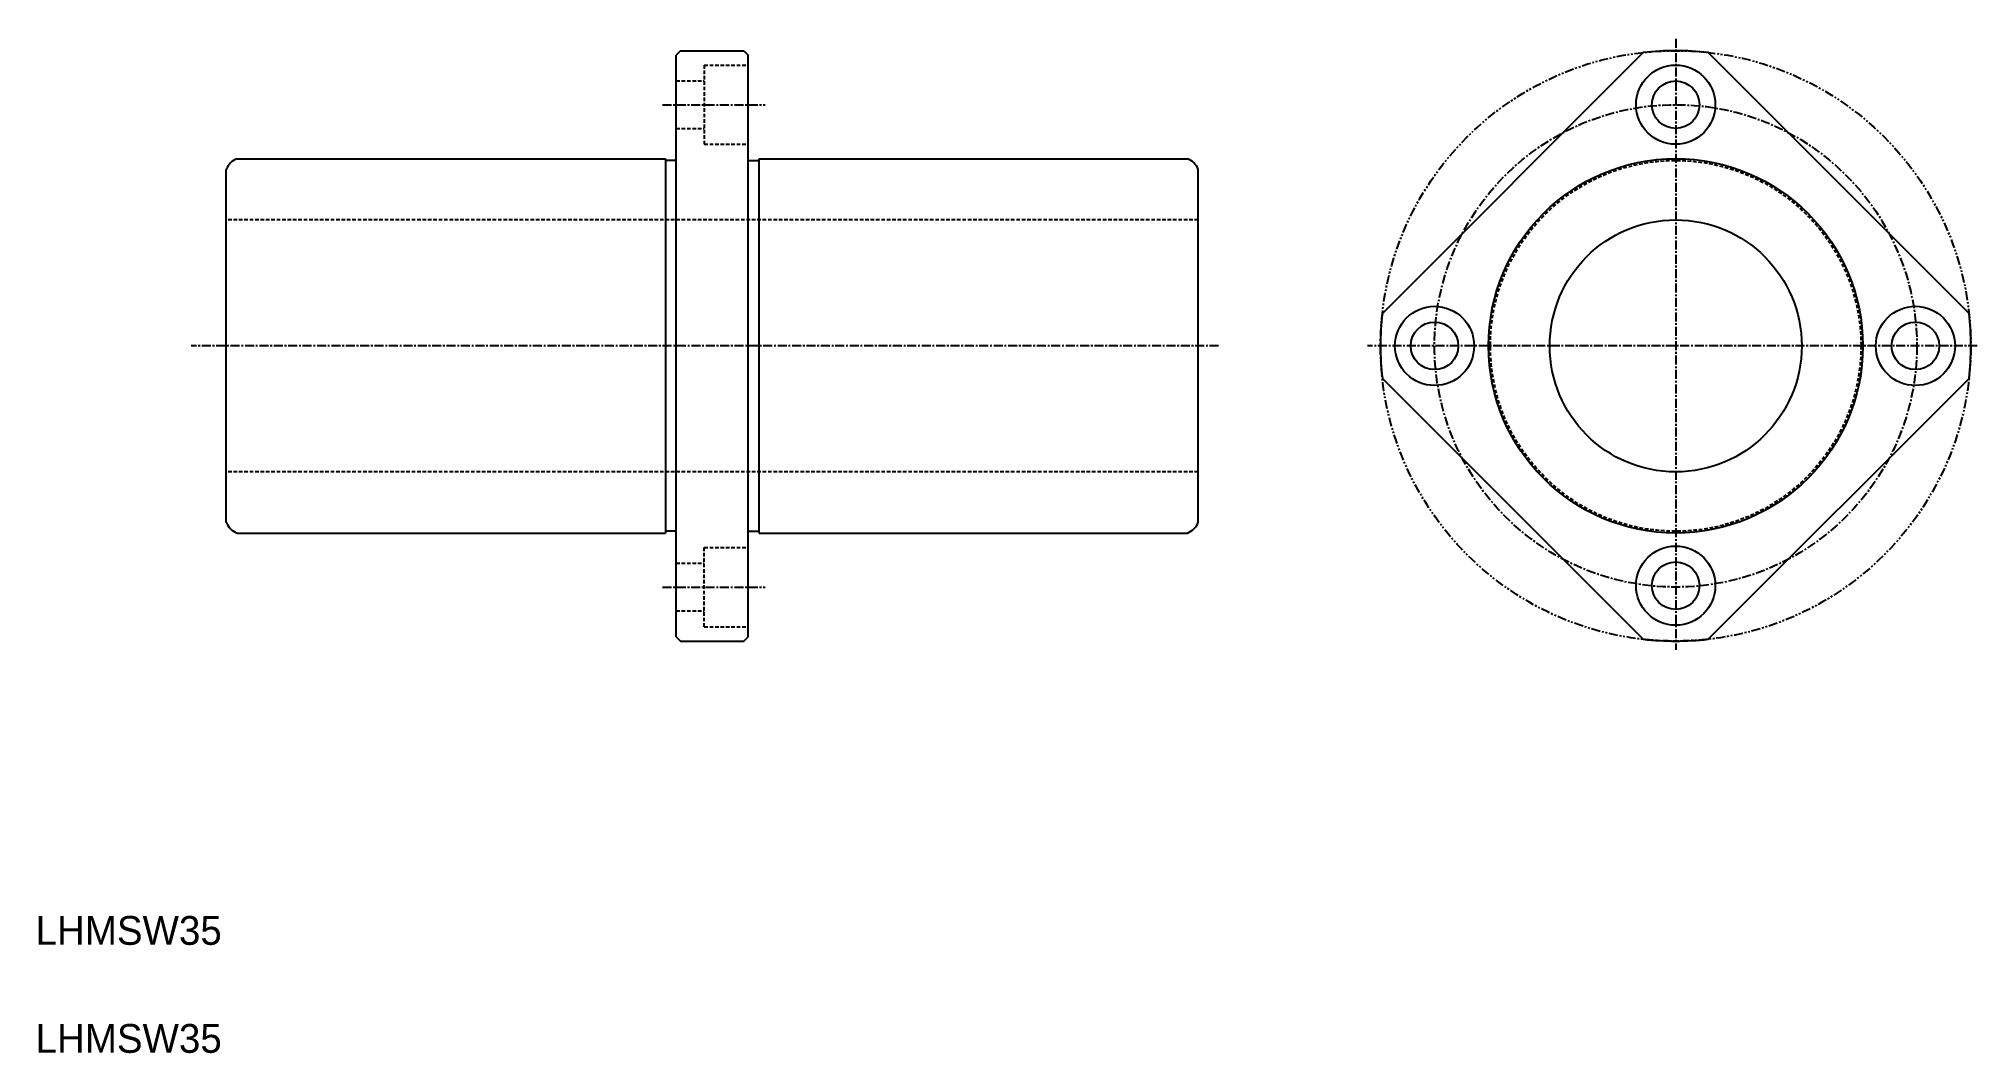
# Model space of a CAD drawing. Extents: x 10 to 280, y 10 to 151.
import ezdxf

# ---------------------------------------------------------------- set-up
doc = ezdxf.new("R2010")
doc.units = 0
for name, pattern in [('CENTER', [2, 1.25, -0.25, 0.25, -0.25]), ('DASHED', [0.75, 0.5, -0.25]), ('PHANTOM', [2.5, 1.25, -0.25, 0.25, -0.25, 0.25, -0.25])]:
    doc.linetypes.add(name, pattern=pattern)
doc.layers.get('0').update_dxf_attribs({"linetype": 'CONTINUOUS'})
doc.layers.add('CENTER', color=1, linetype='CENTER')

msp = doc.modelspace()

# ---------------------------------------------------------------- linework, layer by layer
at = {"color": 7, "linetype": 'CONTINUOUS'}
for p, q in [((99.59, 149.19), (98.99, 148.59)), ((98.99, 67.79), (98.99, 148.59)), ((99.59, 149.19), (108.39, 149.19)), ((108.39, 149.19), (108.99, 148.59)), ((108.99, 67.79), (108.99, 148.59)), ((233.33, 148.94), (197.08, 112.69)), ((278.58, 112.69), (242.33, 148.94)), ((36.49, 83.68), (36.49, 132.69)), ((37.99, 134.19), (97.49, 134.19)), ((97.49, 134.19), (97.49, 82.19)), ((98.99, 133.94), (97.49, 133.94)), ((108.99, 133.94), (110.49, 133.94)), ((110.49, 134.19), (170, 134.19)), ((110.49, 82.19), (110.49, 134.19)), ((171.49, 83.68), (171.49, 132.69)), ((233.33, 67.44), (197.08, 103.68)), ((242.33, 67.44), (278.58, 103.68)), ((37.99, 82.19), (97.49, 82.19)), ((98.99, 82.44), (97.49, 82.44)), ((108.99, 82.44), (110.49, 82.44)), ((110.49, 82.19), (170, 82.19)), ((98.99, 67.79), (99.59, 67.19)), ((108.39, 67.19), (108.99, 67.79)), ((99.59, 67.19), (108.39, 67.19))]:
    msp.add_line(p, q, dxfattribs=at)
at = {"color": 3, "linetype": 'DASHED'}
for p, q in [((102.89, 147.19), (102.89, 136.19)), ((102.89, 147.19), (108.99, 147.19)), ((98.99, 144.99), (102.89, 144.99)), ((98.99, 138.39), (102.89, 138.39)), ((102.89, 136.19), (108.99, 136.19)), ((171.49, 125.69), (36.49, 125.69)), ((171.49, 90.69), (36.49, 90.69)), ((102.89, 69.19), (102.89, 80.19)), ((102.89, 80.19), (108.99, 80.19)), ((98.99, 77.99), (102.89, 77.99)), ((98.99, 71.39), (102.89, 71.39)), ((102.89, 69.19), (108.99, 69.19))]:
    msp.add_line(p, q, dxfattribs=at)
at = {"color": 3, "linetype": 'PHANTOM'}
msp.add_circle((237.83, 108.19), 41, dxfattribs=at)
at = {"color": 7, "linetype": 'CONTINUOUS'}
for centre, radius in [((237.83, 141.69), 5.5), ((237.83, 141.69), 3.3), ((237.83, 108.19), 26), ((237.83, 108.19), 17.5), ((204.33, 108.19), 5.5), ((271.13, 108.19), 5.5), ((204.33, 108.19), 3.3), ((271.13, 108.19), 3.3), ((237.83, 74.89), 5.5), ((237.83, 74.89), 3.3)]:
    msp.add_circle(centre, radius, dxfattribs=at)
at = {"color": 3, "linetype": 'DASHED'}
msp.add_circle((237.83, 108.19), 25.75, dxfattribs=at)
at = {"color": 7, "linetype": 'CONTINUOUS'}
for centre, radius, start, end in [((237.83, 108.19), 41, 83.6947, 96.3053), ((38.84, 131.84), 2.5, 109.9484, 160.0516), ((169.14, 131.84), 2.5, 19.9484, 70.0516), ((237.83, 108.19), 41, 173.6947, 186.3053), ((237.83, 108.19), 41, 353.6947, 6.3053), ((38.84, 84.54), 2.5, 199.9484, 250.0516), ((169.14, 84.54), 2.5, 289.9484, 340.0516), ((237.83, 108.19), 41, 263.6947, 276.3053)]:
    msp.add_arc(centre, radius, start, end, dxfattribs=at)
at = {"layer": 'CENTER', "color": 1, "linetype": 'CENTER'}
for p, q in [((237.83, 150.85), (237.83, 65.95)), ((97.07, 141.69), (111.34, 141.69)), ((174.34, 108.19), (31.59, 108.19)), ((279.72, 108.19), (195.03, 108.19)), ((97.07, 74.69), (111.34, 74.69))]:
    msp.add_line(p, q, dxfattribs=at)
msp.add_circle((237.83, 108.19), 33.5, dxfattribs=at)

# ---------------------------------------------------------------- texts
at = {"color": 7, "linetype": 'CONTINUOUS'}
for p in [(10, 25), (10, 10)]:
    msp.add_text('LHMSW35', height=4, dxfattribs=at).set_placement(p)

doc.saveas('drawing.dxf')
